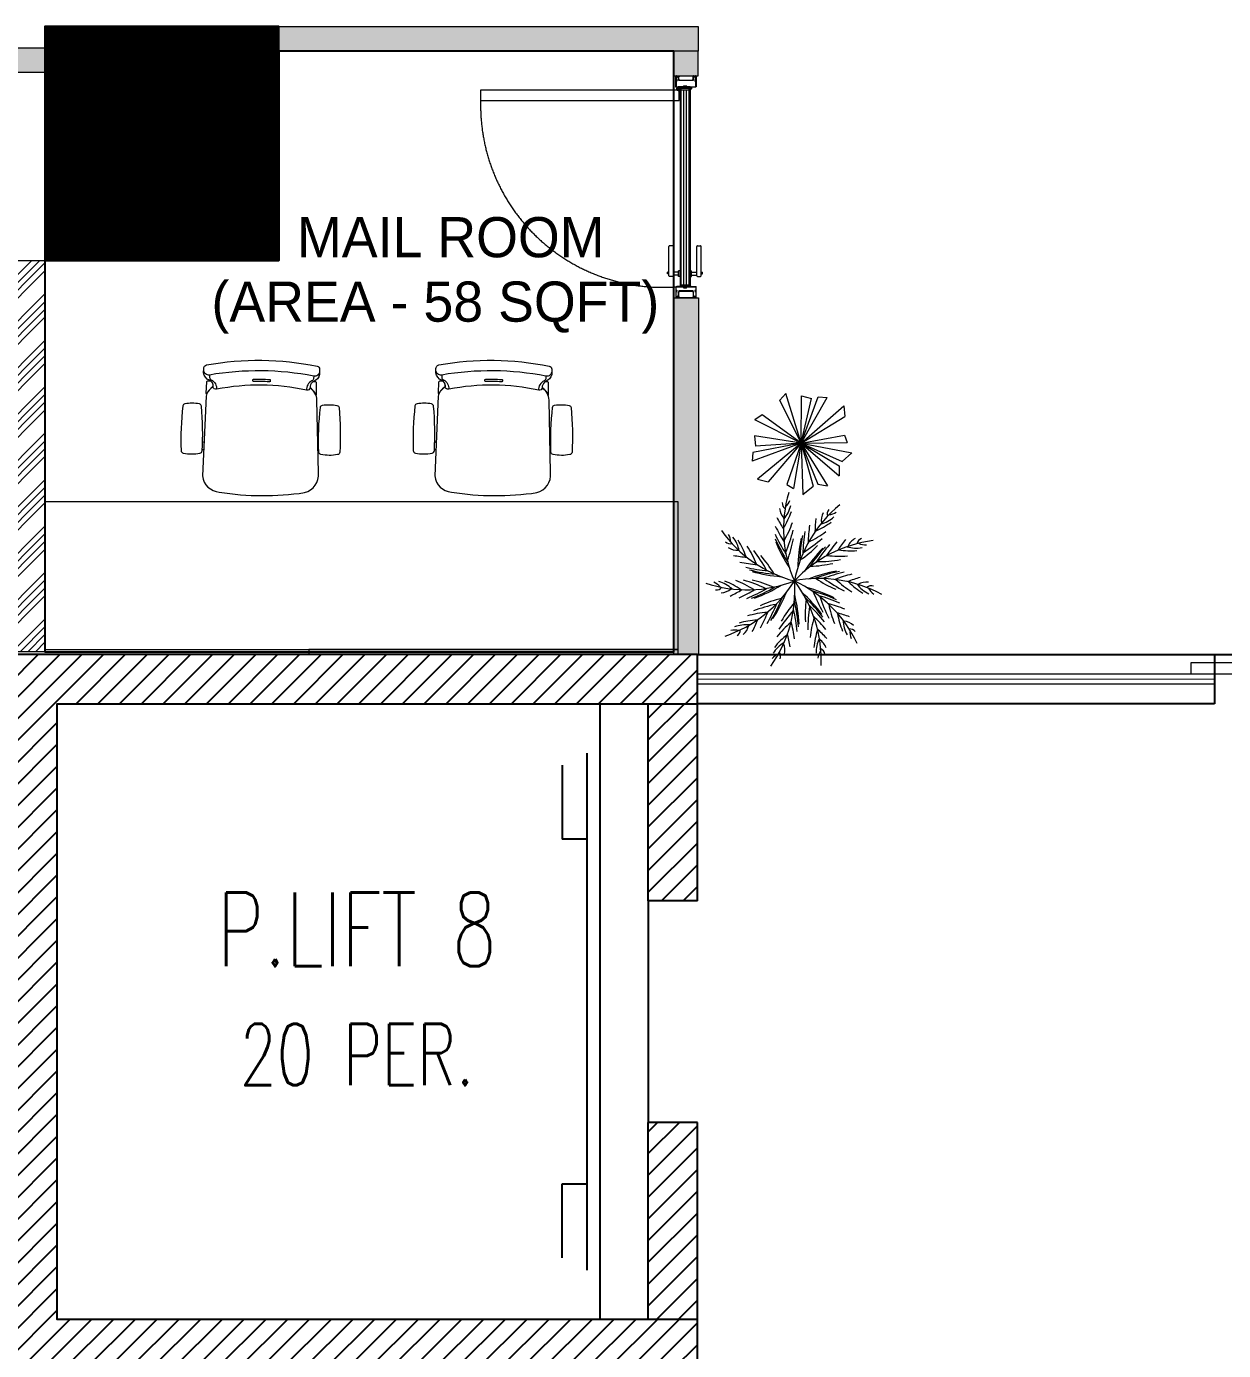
# Model space of a CAD drawing. Header units: millimetres. Extents: x -774950 to -670403, y -1165325 to -1109738.
# Drawn here: x -716329 to -711468, y -1154866 to -1149489 of the extents above; entities that cross this region are included whole.
import ezdxf
from ezdxf.enums import TextEntityAlignment as Align

# ---------------------------------------------------------------- set-up
doc = ezdxf.new("R2010")
doc.units = ezdxf.units.MM
doc.header["$LTSCALE"] = 3000
doc.header["$MEASUREMENT"] = 0
doc.linetypes.add('DASHED', pattern=[0.75, 0.5, -0.25])
doc.layers.get('0').update_dxf_attribs({"linetype": 'CONTINUOUS'})
for name, color, linetype, lineweight in [('1-fur', 8, 'CONTINUOUS', 0), ('150 mm WALL', 134, 'CONTINUOUS', 25), ('A-Bushes', 75, 'CONTINUOUS', 0), ('A-DOOR-FULL', 40, 'CONTINUOUS', 18), ('A-INDOOR PLANTS', 84, 'CONTINUOUS', 5), ('A-WALL', 26, 'CONTINUOUS', 25), ('AR_01_WALL', 134, 'CONTINUOUS', 20), ('DR-GLASS', 170, 'CONTINUOUS', 13), ('I- FURN', 251, 'CONTINUOUS', 9), ('IN-DOOR', 8, 'CONTINUOUS', 0), ('PR-HATCH', 8, 'CONTINUOUS', 0), ('T-LAYOUT', 7, 'CONTINUOUS', 13)]:
    doc.layers.add(name, color=color, linetype=linetype, lineweight=lineweight)
for name, color, linetype in [('CORE-COLUMN', 250, 'CONTINUOUS'), ('HATCH', 8, 'CONTINUOUS'), ('I-FUR', 7, 'CONTINUOUS'), ('STR_COL', 3, 'CONTINUOUS'), ('str_col_hatch', 8, 'CONTINUOUS'), ('TEXT', 7, 'CONTINUOUS'), ('WALL', 16, 'CONTINUOUS')]:
    doc.layers.add(name, color=color, linetype=linetype)
doc.layers.add('PR- GLASS', color=7, linetype='CONTINUOUS', lineweight=9, true_color=0x0505ff)
doc.layers.add('PR-FULL HT', color=7, linetype='CONTINUOUS', lineweight=13, true_color=0x6e3e30)
doc.styles.add('CENTURY GOTHIC', font='GOTHIC.TTF')
doc.styles.add('DIMTEXT', font='SIMPLEX.shx', dxfattribs={"width": 0.6})

# ---------------------------------------------------------------- blocks, each defined once
blk = doc.blocks.new('vw layout final block')
at = {"layer": 'str_col_hatch', "linetype": 'Continuous'}
h = blk.add_hatch(dxfattribs=at)
h.set_pattern_fill('ANSI31', color=256, scale=50, angle=340, style=0)
h.set_pattern_definition([(25, (-15832.223, -471116.0655), (-2.641364136, 5.66442367), [])])
h.paths.add_polyline_path([(-590336.2, -1056924), (-591286.2, -1056924), (-591286.2, -1057874), (-590336.2, -1057874)])
at = {"layer": 'str_col_hatch'}
h = blk.add_hatch(dxfattribs=at)
h.set_pattern_fill('ANSI31', color=256, scale=500, style=0)
h.set_pattern_definition([(44.999984, (-222171.614, -695318.36), (-44.1941616, 44.194186), [])])
h.paths.add_polyline_path([(-588636.2, -1062174), (-591236.2, -1062174), (-591236.2, -1059674), (-588636.2, -1059674), (-588636.2, -1059474), (-591436.2, -1059474), (-591436.2, -1060619), (-594036.2, -1060619), (-594036.2, -1060819), (-591436.2, -1060819), (-591436.2, -1063319), (-594036.2, -1063319), (-594036.2, -1063519), (-591436.2, -1063519), (-591436.2, -1070999.2), (-591236.2, -1070999.2), (-591236.2, -1070474, 0.000012), (-588636.2, -1070474), (-588636.2, -1070274), (-591236.2, -1070274), (-591236.2, -1067774), (-588636.2, -1067774), (-588636.2, -1067574), (-591236.2, -1067574), (-591236.2, -1065074), (-588636.2, -1065074), (-588636.2, -1064874), (-591236.2, -1064874), (-591236.2, -1062374), (-588636.2, -1062374)])
h = blk.add_hatch(dxfattribs=at)
h.set_pattern_fill('ANSI31', color=256, scale=500, angle=-1.6e-05, style=0)
h.paths.add_polyline_path([(-588636.2, -1059674), (-588836.2, -1059674), (-588836.2, -1060474), (-588636.2, -1060474)])
h.paths.add_polyline_path([(-588636.2, -1061374), (-588836.2, -1061374), (-588836.2, -1062174), (-588636.2, -1062174)])
h.paths.add_polyline_path([(-588636.2, -1062374), (-588836.2, -1062374), (-588836.2, -1063174), (-588636.2, -1063174)])
h.paths.add_polyline_path([(-588636.2, -1064074), (-588836.2, -1064074), (-588836.2, -1064874), (-588636.2, -1064874)])
h.paths.add_polyline_path([(-588636.2, -1065074), (-588836.2, -1065074), (-588836.2, -1065874), (-588636.2, -1065874)])
h.paths.add_polyline_path([(-588636.2, -1066774), (-588836.2, -1066774), (-588836.2, -1067574), (-588636.2, -1067574)])
h.paths.add_polyline_path([(-588636.2, -1067774), (-588836.2, -1067774), (-588836.2, -1068574), (-588636.2, -1068574)])
h.paths.add_polyline_path([(-588636.2, -1069474), (-588836.2, -1069474), (-588836.2, -1070274), (-588636.2, -1070274)])
h.paths.add_polyline_path([(-582436.2, -1069474), (-582636.2, -1069474), (-582636.2, -1070274), (-582436.2, -1070274)])
h.paths.add_polyline_path([(-582436.2, -1067774), (-582636.2, -1067774), (-582636.2, -1068574), (-582436.2, -1068574)])
h.paths.add_polyline_path([(-582436.2, -1066774), (-582636.2, -1066774), (-582636.2, -1067574), (-582436.2, -1067574)])
h.paths.add_polyline_path([(-582436.2, -1065074), (-582636.2, -1065074), (-582636.2, -1065874), (-582436.2, -1065874)])
h.paths.add_polyline_path([(-582436.2, -1064074), (-582636.2, -1064074), (-582636.2, -1064874), (-582436.2, -1064874)])
h.paths.add_polyline_path([(-582436.2, -1062374), (-582636.2, -1062374), (-582636.2, -1063174), (-582436.2, -1063174)])
h.paths.add_polyline_path([(-582436.2, -1061374), (-582636.2, -1061374), (-582636.2, -1062174), (-582436.2, -1062174)])
h.paths.add_polyline_path([(-582436.2, -1059674), (-582636.2, -1059674), (-582636.2, -1060474), (-582436.2, -1060474)])
at = {"layer": 'A-WALL'}
for p, q in [((-589033.4, -1059674), (-589033.4, -1062174)), ((-589033.4, -1059674), (-589033.4, -1062174)), ((-589033.4, -1059674), (-589033.4, -1062174)), ((-588836.2, -1060474), (-588836.2, -1059674)), ((-588836.2, -1060474), (-588836.2, -1059674)), ((-588836.2, -1060474), (-588836.2, -1059674)), ((-588636.2, -1060474), (-588636.2, -1059674)), ((-588636.2, -1060474), (-588636.2, -1059674)), ((-588636.2, -1060474), (-588636.2, -1059674)), ((-589085.9, -1059874.1), (-589086, -1061974.1)), ((-589085.9, -1059874.1), (-589086, -1061974.1)), ((-589085.9, -1059874.1), (-589086, -1061974.1)), ((-589085.9, -1059874.1), (-589086, -1061974.1)), ((-589085.9, -1059874.1), (-589086, -1061974.1)), ((-589085.9, -1059874.1), (-589086, -1061974.1)), ((-589185.9, -1059924.1), (-589185.9, -1060224.1)), ((-589185.9, -1059924.1), (-589185.9, -1060224.1)), ((-589185.9, -1059924.1), (-589185.9, -1060224.1)), ((-589185.9, -1059924.1), (-589185.9, -1060224.1)), ((-589185.9, -1059924.1), (-589185.9, -1060224.1)), ((-589185.9, -1059924.1), (-589185.9, -1060224.1)), ((-589085.9, -1060224.1), (-589185.9, -1060224.1)), ((-589085.9, -1060224.1), (-589185.9, -1060224.1)), ((-589085.9, -1060224.1), (-589185.9, -1060224.1)), ((-589085.9, -1060224.1), (-589185.9, -1060224.1)), ((-589085.9, -1060224.1), (-589185.9, -1060224.1)), ((-589085.9, -1060224.1), (-589185.9, -1060224.1)), ((-588636.2, -1060474), (-588836.2, -1060474)), ((-588836.2, -1060474), (-588836.2, -1061374)), ((-588636.2, -1060474), (-588836.2, -1060474)), ((-588836.2, -1060474), (-588836.2, -1061374)), ((-588636.2, -1060474), (-588836.2, -1060474)), ((-588836.2, -1060474), (-588836.2, -1061374)), ((-588836.2, -1062174), (-588836.2, -1061374)), ((-588636.2, -1061374), (-588836.2, -1061374)), ((-588836.2, -1062174), (-588836.2, -1061374)), ((-588636.2, -1061374), (-588836.2, -1061374)), ((-588836.2, -1062174), (-588836.2, -1061374)), ((-588636.2, -1061374), (-588836.2, -1061374)), ((-588636.2, -1062174), (-588636.2, -1061374)), ((-588636.2, -1062174), (-588636.2, -1061374)), ((-588636.2, -1062174), (-588636.2, -1061374)), ((-589186, -1061924.1), (-589185.9, -1061624.1)), ((-589186, -1061924.1), (-589185.9, -1061624.1)), ((-589186, -1061924.1), (-589185.9, -1061624.1)), ((-589185.9, -1061624.1), (-589085.9, -1061624)), ((-589185.9, -1061624.1), (-589085.9, -1061624)), ((-589185.9, -1061624.1), (-589085.9, -1061624))]:
    blk.add_line(p, q, dxfattribs=at)
at = {"layer": 'CORE-COLUMN'}
blk.add_lwpolyline([(-591236.2, -1070474, 0.000012), (-588636.2, -1070474)], format="xyb", dxfattribs=at)
blk.add_lwpolyline([(-591236.2, -1070474, 0.000012), (-588636.2, -1070474)], format="xyb", dxfattribs=at)
blk.add_lwpolyline([(-591236.2, -1070474, 0.000012), (-588636.2, -1070474)], format="xyb", dxfattribs=at)
blk.add_lwpolyline([(-588636.2, -1062374), (-588636.2, -1062174), (-591236.2, -1062174), (-591236.2, -1059674), (-588636.2, -1059674), (-588636.2, -1059474), (-591436.2, -1059474), (-591436.2, -1060619), (-594036.2, -1060619), (-594036.2, -1060819), (-591436.2, -1060819), (-591436.2, -1063319)], dxfattribs=at)
blk.add_lwpolyline([(-588636.2, -1062374), (-588636.2, -1062174), (-591236.2, -1062174), (-591236.2, -1059674), (-588636.2, -1059674), (-588636.2, -1059474), (-591436.2, -1059474), (-591436.2, -1060619), (-594036.2, -1060619), (-594036.2, -1060819), (-591436.2, -1060819), (-591436.2, -1063319)], dxfattribs=at)
blk.add_lwpolyline([(-588636.2, -1062374), (-588636.2, -1062174), (-591236.2, -1062174), (-591236.2, -1059674), (-588636.2, -1059674), (-588636.2, -1059474), (-591436.2, -1059474), (-591436.2, -1060619), (-594036.2, -1060619), (-594036.2, -1060819), (-591436.2, -1060819), (-591436.2, -1063319)], dxfattribs=at)
at = {"layer": 'HATCH', "linetype": 'Continuous'}
blk.add_line((-588636.2, -1059474), (-583488.8, -1059474), dxfattribs=at)
at = {"layer": 'STR_COL'}
blk.add_lwpolyline([(-590336.2, -1057874), (-590336.2, -1056924), (-591286.2, -1056924), (-591286.2, -1057874), (-590336.2, -1057874)], dxfattribs=at)
blk.add_lwpolyline([(-590336.2, -1057874), (-590336.2, -1056924), (-591286.2, -1056924), (-591286.2, -1057874), (-590336.2, -1057874)], dxfattribs=at)
blk.add_lwpolyline([(-590336.2, -1057874), (-590336.2, -1056924), (-591286.2, -1056924), (-591286.2, -1057874), (-590336.2, -1057874)], dxfattribs=at)
at = {"layer": 'WALL'}
for p, q in [((-588636.2, -1059474), (-586536.2, -1059474)), ((-588636.2, -1059474), (-586536.2, -1059474)), ((-588636.2, -1059474), (-586536.2, -1059474)), ((-586536.2, -1059474), (-586536.2, -1059674)), ((-586536.2, -1059474), (-586536.2, -1059674)), ((-586536.2, -1059474), (-586536.2, -1059674)), ((-586536.2, -1059674), (-588636.2, -1059674)), ((-586536.2, -1059674), (-588636.2, -1059674)), ((-586536.2, -1059674), (-588636.2, -1059674))]:
    blk.add_line(p, q, dxfattribs=at)
at = {"layer": 'TEXT', "linetype": 'Continuous', "style": 'DIMTEXT', "width": 0.7}
for s, height, p in [('P.LIFT 8', 300, (-590018.9, -1060590)), ('20 PER.', 250, (-590018.9, -1061098.4))]:
    blk.add_text(s, height=height, rotation=0.0029, dxfattribs=at).set_placement(p, align=Align.MIDDLE)
blk = doc.blocks.new('*U528')
at = {"layer": 'AR_01_WALL'}
h = blk.add_hatch(dxfattribs=at)
h.set_pattern_fill('ANSI34', color=8, scale=7, angle=90)
h.set_pattern_definition([(135, (951725.34, 6184.83), (-94.29269, -94.29269), []), (135, (951725.34, 6216.26), (-94.29269, -94.29269), []), (135, (951725.34, 6247.69), (-94.29269, -94.29269), []), (135, (951725.34, 6279.12), (-94.29269, -94.29269), [])])
h.paths.add_polyline_path([(284136.8, 139951.4), (285725.5, 139951.4), (285725.5, 139751.4), (284136.8, 139751.4)])
blk.add_lwpolyline([(284136.8, 139951.4), (285725.5, 139951.4), (285725.5, 139751.4), (284136.8, 139751.4), (284136.8, 139951.4)], dxfattribs=at)
blk = doc.blocks.new('*U174')
at = {"layer": 'PR-HATCH'}
h = blk.add_hatch(color=256, dxfattribs=at)
h.dxf.hatch_style = 1
h.paths.add_polyline_path([(-85459.9, -39967.2), (-84011.2, -39967.2), (-84011.2, -39867.2), (-85459.9, -39867.2)])
at = {"layer": 'PR-FULL HT', "elevation": 0}
blk.add_lwpolyline([(-85459.9, -39967.2), (-84011.2, -39967.2), (-84011.2, -39867.2), (-85459.9, -39867.2)], close=True, dxfattribs=at)
blk = doc.blocks.new('*U88')
at = {"layer": 'PR-HATCH'}
h = blk.add_hatch(color=256, dxfattribs=at)
h.dxf.hatch_style = 1
h.paths.add_polyline_path([(-87077.2, -39967.2), (-85373.8, -39967.2), (-85373.8, -39867.2), (-87077.2, -39867.2)])
at = {"layer": 'PR-FULL HT', "elevation": 0}
blk.add_lwpolyline([(-87077.2, -39967.2), (-85373.8, -39967.2), (-85373.8, -39867.2), (-87077.2, -39867.2)], close=True, dxfattribs=at)
blk = doc.blocks.new('*U155')
at = {"layer": 'PR-HATCH'}
h = blk.add_hatch(color=256, dxfattribs=at)
h.dxf.hatch_style = 1
h.paths.add_polyline_path([(-90784.4, -39967.2), (-90684.4, -39967.2), (-90684.4, -39867.2), (-90784.4, -39867.2)])
at = {"layer": 'PR-FULL HT', "elevation": 0}
blk.add_lwpolyline([(-90784.4, -39967.2), (-90684.4, -39967.2), (-90684.4, -39867.2), (-90784.4, -39867.2)], close=True, dxfattribs=at)
blk = doc.blocks.new('rub1')
at = {"lineweight": 20}
h = blk.add_hatch(color=8, dxfattribs=at)
h.paths.add_polyline_path([(285.1, 663.6), (284.4, 663.6, 0.06789), (284.3, 663.1), (284, 663.1), (284, 663.6), (283.7, 663.6), (283.7, 662.4), (284, 662.4), (284, 662.9), (284.3, 662.9, 0.066804), (284.4, 662.3), (285.1, 662.3, 0.299446), (285.5, 662.9), (285.5, 663.1, 0.299446)])
h.paths.add_polyline_path([(285.4, 663.1), (285.4, 662.9, -0.365226), (285, 662.5), (284.6, 662.5, -0.12053), (284.6, 663.5), (285, 663.5, -0.209232)], flags=16)
at = {"layer": '1-fur', "color": 8, "lineweight": 20}
for p, q in [((284.4, 663.6), (285.1, 663.6)), ((284.4, 662.3), (285.1, 662.3)), ((284.6, 663.5), (285, 663.5)), ((284.6, 662.5), (285, 662.5)), ((285.4, 663.1), (285.4, 662.9)), ((285.5, 663.1), (285.5, 662.9))]:
    blk.add_line(p, q, dxfattribs=at)
for points in [[(284, 662.9), (284, 662.4), (283.7, 662.4), (283.7, 663.6), (284, 663.6), (284, 663.1)], [(284.3, 663.1), (284, 663.1)], [(284, 662.9), (284.3, 662.9)]]:
    blk.add_lwpolyline(points, dxfattribs=at)
for centre, radius, start, end in [((286.3, 663), 1.99, 160.4255, 175.9608), ((286.3, 663), 1.99, 182.636, 197.9236), ((286.5, 663), 1.99, 165.4708, 192.9616), ((284.8, 662.9), 0.623, 16.2565, 63.5269), ((285, 662.9), 0.413, 282.3178, 2.5719), ((284.9, 663), 0.623, 3.1317, 69.8122), ((284.9, 662.9), 0.623, 290.1878, 356.8683)]:
    blk.add_arc(centre, radius, start, end, dxfattribs=at)
blk = doc.blocks.new('*U241')
at = {"layer": 'IN-DOOR', "color": 8, "ltscale": 2}
for p, q in [((-32.56, 3.81), (-32.56, 4.31)), ((-32.45, 4.42), (-27.72, 4.42)), ((-32.13, 4.42), (-32.13, 4.64)), ((-32.13, 4.64), (-31.89, 4.64)), ((-31.89, 4.42), (-31.89, 4.64)), ((-27.61, 3.81), (-27.61, 4.31)), ((-36, 3.3), (-36, 0)), ((-36, 3.29), (-36, 2.86)), ((-34.92, 3.3), (-35.99, 3.3)), ((-35.98, 2.84), (-35.92, 2.84)), ((-35.96, 3.17), (-35.96, 3.25)), ((-35.95, 3.26), (-34.97, 3.26)), ((-35.91, 2.83), (-35.91, 2.79)), ((-35.9, 2.78), (-35.83, 2.76)), ((-35.82, 2.77), (-35.86, 2.83)), ((-35.85, 2.84), (-35.11, 2.84)), ((-35.09, 2.88), (-35.81, 2.88)), ((-35.09, 2.82), (-35.11, 2.77)), ((-35.09, 2.76), (-34.98, 2.76)), ((-35.04, 2.83), (-35.04, 2.83)), ((-34.93, 2.81), (-35.02, 2.81)), ((-34.96, 3.25), (-34.96, 3.2)), ((-34.96, 2.74), (-34.96, 1.81)), ((-34.94, 3.18), (-34.94, 3.18)), ((-34.91, 3.21), (-34.91, 3.29)), ((-34.91, 0.51), (-34.91, 2.79)), ((-32.56, 2.62), (-32.56, 2.84)), ((-32.56, 2.84), (-31.66, 2.84)), ((-32.56, 2.62), (-31.66, 2.62)), ((-32.45, 3.7), (-27.72, 3.7)), ((-32.34, 2.84), (-32.34, 3.7)), ((-31.87, 2.84), (-31.87, 3.7)), ((-31.66, 2.62), (-31.66, 2.84)), ((-0.79, 3.21), (-0.79, 3.29)), ((-0.79, 0.51), (-0.79, 2.79)), ((-0.78, 3.3), (-0.01, 3.3)), ((-0.77, 2.81), (-0.68, 2.81)), ((-0.76, 3.18), (-0.76, 3.18)), ((-0.75, 3.25), (-0.75, 3.2)), ((-0.74, 2.74), (-0.74, 1.81)), ((-0.05, 3.26), (-0.73, 3.26)), ((-0.61, 2.76), (-0.72, 2.76)), ((-0.67, 2.83), (-0.67, 2.83)), ((-0.62, 2.82), (-0.59, 2.77)), ((-0.61, 2.88), (-0.19, 2.88)), ((-0.15, 2.84), (-0.6, 2.84)), ((-0.18, 2.77), (-0.14, 2.83)), ((-0.1, 2.78), (-0.17, 2.76)), ((-0.09, 2.83), (-0.09, 2.79)), ((-0.02, 2.84), (-0.08, 2.84)), ((-0.04, 3.17), (-0.04, 3.25)), ((0, 3.3), (0, 0)), ((0, 3.29), (0, 2.86)), ((-36, 0.44), (-36, 0.01)), ((-35.99, 0), (-34.92, 0)), ((-35.92, 0.46), (-35.98, 0.46)), ((-35.96, 0.05), (-35.96, 0.13)), ((-34.97, 0.04), (-35.95, 0.04)), ((-35.91, 0.5), (-35.91, 0.47)), ((-35.83, 0.54), (-35.9, 0.51)), ((-35.86, 0.47), (-35.82, 0.53)), ((-35.11, 0.46), (-35.85, 0.46)), ((-35.81, 0.42), (-35.09, 0.42)), ((-35.11, 0.52), (-35.09, 0.48)), ((-34.98, 0.54), (-35.09, 0.54)), ((-35.04, 0.47), (-35.04, 0.47)), ((-35.03, 0.2), (-35.03, 0.14)), ((-35.02, 0.49), (-34.93, 0.49)), ((-35.01, 0.22), (-35.01, 0.22)), ((-35.01, 0.12), (-34.93, 0.12)), ((-34.98, 0.18), (-34.99, 0.2)), ((-34.96, 1.81), (-34.97, 1.8)), ((-34.97, 1.8), (-34.96, 1.79)), ((-34.96, 1.79), (-34.96, 0.56)), ((-34.93, 0.16), (-34.96, 0.16)), ((-34.96, 0.1), (-34.96, 0.05)), ((-34.94, 0.12), (-34.94, 0.12)), ((-34.88, 0.19), (-34.92, 0.17)), ((-34.91, 0.1), (-34.91, 0.02)), ((-34.91, 0.01), (-34.91, 0.09)), ((-34.89, 0), (-34.2, 0)), ((-34.87, 0.08), (-34.85, 0.18)), ((-34.83, 0.06), (-34.85, 0.06)), ((-34.81, 0.05), (-34.82, 0.07)), ((-34.79, 0.07), (-34.8, 0.05)), ((-34.3, 0.06), (-34.77, 0.06)), ((-34.2, 0.81), (-34.2, 0)), ((-32.56, 0.98), (-32.56, 0.77)), ((-32.56, 0.98), (-31.66, 0.98)), ((-32.56, 0.77), (-31.66, 0.77)), ((-32.34, 0.77), (-32.34, -0.1)), ((-31.87, 0.77), (-31.87, -0.1)), ((-31.66, 0.98), (-31.66, 0.77)), ((-1.8, 0), (-1.8, 0.1)), ((-0.81, 0), (-1.8, 0)), ((-1.76, 0.06), (-1.65, 0.06)), ((-1.63, 0.07), (-1.62, 0.05)), ((-1.61, 0.05), (-0.88, 0.07)), ((-0.87, 0.06), (-0.86, 0.06)), ((-0.84, 0.08), (-0.85, 0.18)), ((-0.82, 0.19), (-0.79, 0.17)), ((-0.79, 0.1), (-0.79, 0.02)), ((-0.79, 0.01), (-0.79, 0.09)), ((-0.78, 0.16), (-0.74, 0.16)), ((-0.01, 0), (-0.78, 0)), ((-0.68, 0.49), (-0.77, 0.49)), ((-0.69, 0.12), (-0.77, 0.12)), ((-0.76, 0.12), (-0.76, 0.12)), ((-0.75, 0.1), (-0.75, 0.05)), ((-0.74, 1.81), (-0.73, 1.8)), ((-0.73, 1.8), (-0.74, 1.79)), ((-0.74, 1.79), (-0.74, 0.56)), ((-0.73, 0.04), (-0.05, 0.04)), ((-0.72, 0.54), (-0.62, 0.54)), ((-0.72, 0.18), (-0.71, 0.2)), ((-0.69, 0.22), (-0.69, 0.22)), ((-0.68, 0.2), (-0.68, 0.14)), ((-0.67, 0.47), (-0.67, 0.47)), ((-0.6, 0.52), (-0.62, 0.48)), ((-0.19, 0.42), (-0.61, 0.42)), ((-0.6, 0.46), (-0.15, 0.46)), ((-0.14, 0.47), (-0.18, 0.53)), ((-0.17, 0.54), (-0.1, 0.51)), ((-0.09, 0.5), (-0.09, 0.47)), ((-0.08, 0.46), (-0.02, 0.46)), ((-0.04, 0.05), (-0.04, 0.13)), ((0, 0.44), (0, 0.01)), ((-32.56, -0.21), (-32.56, -0.71)), ((-32.45, -0.1), (-27.72, -0.1)), ((-32.45, -0.82), (-27.72, -0.82)), ((-32.13, -0.82), (-32.13, -1.03)), ((-32.13, -1.03), (-31.89, -1.03)), ((-31.89, -0.82), (-31.89, -1.03)), ((-27.61, -0.21), (-27.61, -0.71))]:
    blk.add_line(p, q, dxfattribs=at)
at = {"layer": 'IN-DOOR', "color": 8, "ltscale": 3}
for p, q in [((-35.03, 3.16), (-35.03, 3.09)), ((-34.93, 3.18), (-35.01, 3.18)), ((-35.01, 3.08), (-35.01, 3.08)), ((-35, 3.09), (-34.98, 3.12)), ((-34.96, 3.13), (-34.93, 3.13)), ((-34.92, 3.13), (-34.9, 3.11)), ((-34.91, 3.28), (-34.91, 3.2)), ((-34.21, 3.3), (-34.89, 3.3)), ((-34.87, 3.12), (-34.87, 3.22)), ((-34.85, 3.24), (-34.83, 3.24)), ((-34.82, 3.23), (-34.81, 3.24)), ((-34.8, 3.24), (-34.79, 3.23)), ((-34.77, 3.24), (-34.3, 3.24)), ((-34.26, 2.56), (-34.27, 2.55)), ((-34.27, 2.55), (-34.26, 2.54)), ((-34.26, 3.2), (-34.26, 2.56)), ((-34.26, 2.54), (-34.26, 2.11)), ((-34.21, 2), (-34.21, 3.14)), ((-34.21, 0.91), (-34.21, 2.7)), ((-1.85, 2), (-1.85, 3.3)), ((-1.85, 3.3), (-0.81, 3.3)), ((-1.85, 0.91), (-1.85, 2.86)), ((-1.8, 3.2), (-1.8, 3.17)), ((-1.8, 3.17), (-1.79, 3.16)), ((-1.79, 3.16), (-1.8, 3.15)), ((-1.8, 3.15), (-1.8, 2.11)), ((-1.65, 3.24), (-1.76, 3.24)), ((-1.62, 3.24), (-1.63, 3.23)), ((-0.88, 3.23), (-1.61, 3.24)), ((-0.86, 3.24), (-0.87, 3.24)), ((-0.84, 3.12), (-0.84, 3.22)), ((-0.79, 3.13), (-0.81, 3.11)), ((-0.79, 3.28), (-0.79, 3.2)), ((-0.74, 3.13), (-0.78, 3.13)), ((-0.77, 3.18), (-0.69, 3.18)), ((-0.71, 3.09), (-0.72, 3.12)), ((-0.69, 3.08), (-0.7, 3.08)), ((-0.68, 3.16), (-0.68, 3.09)), ((-34.4, 2.03), (-34.4, 1.57)), ((-34.3, 2.07), (-34.36, 2.07)), ((-34.35, 1.53), (-34.3, 1.53)), ((-34.34, 1.83), (-34.34, 1.99)), ((-34.34, 1.61), (-34.34, 1.77)), ((-34.31, 2), (-34.23, 1.98)), ((-34.23, 1.62), (-34.31, 1.6)), ((-34.27, 1.04), (-34.28, 1.03)), ((-34.28, 1.01), (-34.27, 1)), ((-34.26, 1.49), (-34.26, 1.05)), ((-34.26, 0.99), (-34.26, 0.1)), ((-34.21, 0.82), (-34.21, 0.85)), ((-34.17, 0.89), (-34.2, 0.9)), ((-34.2, 0.86), (-34.17, 0.84)), ((-2.16, 0.77), (-2.16, 0.88)), ((-2.14, 0.9), (-2.08, 0.88)), ((-1.8, 0.75), (-2.14, 0.75)), ((-2.11, 0.85), (-2.11, 0.82)), ((-2.08, 0.84), (-2.1, 0.86)), ((-2.1, 0.81), (-1.86, 0.81)), ((-1.89, 0.89), (-1.86, 0.9)), ((-1.86, 0.86), (-1.89, 0.84)), ((-1.85, 0.82), (-1.85, 0.85)), ((-1.75, 2), (-1.83, 1.98)), ((-1.83, 1.62), (-1.75, 1.6)), ((-1.8, 1.49), (-1.8, 1.05)), ((-1.8, 0.99), (-1.8, 0.1)), ((-1.79, 1.04), (-1.79, 1.03)), ((-1.79, 1.01), (-1.79, 1)), ((-1.76, 2.07), (-1.7, 2.07)), ((-1.71, 1.53), (-1.76, 1.53)), ((-1.72, 1.83), (-1.72, 1.99)), ((-1.72, 1.61), (-1.72, 1.77)), ((-1.66, 2.03), (-1.66, 1.57))]:
    blk.add_line(p, q, dxfattribs=at)
at = {"layer": 'IN-DOOR', "color": 8, "linetype": 'DASHED'}
blk.add_lwpolyline([(-2.36, 2.73), (-2.36, 34.98), (-4, 34.98), (-4, 2.73)], close=True, dxfattribs=at)
at = {"layer": 'IN-DOOR', "color": 8}
for points in [[(-2.07, 2.62), (-34.21, 2.62), (-34.21, 2.49), (-2.07, 2.49)], [(-2.07, 2.49), (-33.9, 2.49), (-33.9, 1.11), (-2.07, 1.11)], [(-2.07, 0.98), (-34.21, 0.98), (-34.21, 1.11), (-2.07, 1.11)]]:
    blk.add_lwpolyline(points, dxfattribs=at)
for points in [[(-34.21, 2.49), (-33.9, 2.49), (-33.9, 1.11), (-34.21, 1.11)], [(-1.96, 2.49), (-2.28, 2.49), (-2.28, 1.11), (-1.96, 1.11)]]:
    blk.add_lwpolyline(points, close=True, dxfattribs=at)
at = {"layer": 'IN-DOOR', "color": 8, "linetype": 'Continuous', "lineweight": 25}
for points in [[(-1.95, 0.99), (-1.86, 0.99, 0.414214), (-1.85, 1), (-1.85, 2.87, 3.112272), (-2.02, 2.63, -0.513651), (-1.96, 2.59), (-1.96, 1, 0.414214)], [(-2.24, 2.77, 0.414214), (-2.22, 2.77), (-2.2, 2.77, 0.307235), (-2.05, 2.75), (-2.03, 2.73, 0.414214), (-2.02, 2.73), (-1.95, 2.81, 0.414214), (-1.96, 2.82), (-1.97, 2.84, 0.307235), (-2.02, 2.98), (-2.02, 3.01, 0.414214), (-2.03, 3.02), (-2.13, 3.04, 0.414214), (-2.14, 3.03), (-2.14, 3.01, 0.307235), (-2.24, 2.89), (-2.26, 2.88, 0.414214), (-2.27, 2.87)]]:
    blk.add_lwpolyline(points, format="xyb", close=True, dxfattribs=at)
at = {"layer": 'IN-DOOR', "color": 5}
for points in [[(-33.9, 2.02), (-2.28, 2.02)], [(-33.9, 1.58), (-2.28, 1.58)]]:
    blk.add_lwpolyline(points, dxfattribs=at)
at = {"layer": 'IN-DOOR', "color": 8, "linetype": 'DASHED'}
blk.add_arc((-4.8, 5.45), 29.53, 88.4446, 185.2074, dxfattribs=at)
at = {"layer": 'IN-DOOR', "color": 8, "ltscale": 2}
for centre, radius, start, end in [((-32.45, 4.31), 0.108, 90, 180), ((-27.72, 4.31), 0.108, 360, 90), ((-35.99, 3.29), 0.0108, 90, 180), ((-35.98, 2.86), 0.018, 180, 270), ((-35.95, 3.25), 0.0108, 90, 180), ((-35.93, 3.17), 0.0288, 180, 293.5782), ((-35.84, 2.8), 0.353, 84.9915, 103.4121), ((-35.92, 2.83), 0.0108, 360, 90), ((-35.9, 2.79), 0.0108, 180, 250), ((-35.82, 3.04), 0.0648, 81.2602, 348.7398), ((-35.85, 2.83), 0.0108, 90, 200), ((-35.81, 2.91), 0.0288, 115.8419, 270), ((-35.83, 2.77), 0.0108, 250, 20), ((-35.81, 3.13), 0.0252, 261.2602, 81.2602), ((-35.88, 3.13), 0.204, 286.1738, 325.757), ((-35.74, 3.02), 0.0252, 348.7398, 168.7398), ((-35.11, 2.82), 0.018, 360, 90), ((-35.09, 2.77), 0.018, 180, 270), ((-35.09, 2.83), 0.054, 360, 90), ((-35.02, 2.83), 0.018, 180, 270), ((-34.98, 2.74), 0.018, 360, 90), ((-34.97, 3.25), 0.0108, 360, 90), ((-34.94, 3.2), 0.018, 180, 270), ((-34.94, 3.21), 0.0288, 270, 360), ((-34.93, 2.79), 0.018, 360, 90), ((-34.92, 3.29), 0.0108, 360, 90), ((-32.45, 3.81), 0.108, 180, 270), ((-27.72, 3.81), 0.108, 270, 360), ((-0.78, 3.29), 0.0108, 90, 180), ((-0.76, 3.21), 0.0288, 180, 270), ((-0.77, 2.79), 0.018, 90, 180), ((-0.76, 3.2), 0.018, 270, 360), ((-0.73, 3.25), 0.0108, 90, 180), ((-0.72, 2.74), 0.018, 90, 180), ((-0.68, 2.83), 0.018, 270, 360), ((-0.61, 2.83), 0.054, 90, 180), ((-0.6, 2.82), 0.018, 90, 180), ((-0.61, 2.77), 0.018, 270, 360), ((-0.26, 3.02), 0.0252, 11.2602, 191.2602), ((-0.12, 3.13), 0.204, 214.243, 253.8262), ((-0.18, 3.04), 0.0648, 191.2602, 98.7398), ((-0.19, 3.13), 0.0252, 98.7398, 278.7398), ((-0.16, 2.8), 0.353, 76.5878, 95.0085), ((-0.19, 2.91), 0.0288, 270, 64.158), ((-0.17, 2.77), 0.0108, 160, 290), ((-0.15, 2.83), 0.0108, 340, 90), ((-0.1, 2.79), 0.0108, 290, 360), ((-0.08, 2.83), 0.0108, 90, 180), ((-0.07, 3.17), 0.0288, 246.4218, 360), ((-0.05, 3.25), 0.0108, 360, 90), ((-0.02, 2.86), 0.018, 270, 360), ((-0.01, 3.29), 0.0108, 360, 90), ((-35.98, 0.44), 0.018, 90, 180), ((-35.99, 0.01), 0.0108, 180, 270), ((-35.93, 0.13), 0.0288, 66.4218, 180), ((-35.95, 0.05), 0.0108, 180, 270), ((-35.92, 0.47), 0.0108, 270, 360), ((-35.85, 0.41), 0.27, 254.6491, 275.7262), ((-35.9, 0.5), 0.0108, 110, 180), ((-35.84, 0.26), 0.0648, 11.2602, 278.7398), ((-35.85, 0.47), 0.0108, 160, 270), ((-35.81, 0.39), 0.0288, 90, 244.158), ((-35.83, 0.53), 0.0108, 340, 110), ((-35.83, 0.17), 0.0252, 278.7398, 98.7398), ((-35.88, 0.2), 0.173, 28.706, 71.7459), ((-35.75, 0.28), 0.0252, 191.2602, 11.2602), ((-35.09, 0.52), 0.018, 90, 180), ((-35.11, 0.48), 0.018, 270, 360), ((-35.09, 0.47), 0.054, 270, 360), ((-35.02, 0.47), 0.018, 90, 180), ((-35.01, 0.2), 0.018, 90, 180), ((-35.01, 0.14), 0.018, 180, 270), ((-35.01, 0.2), 0.018, 360, 90), ((-34.98, 0.56), 0.018, 270, 360), ((-34.96, 0.18), 0.018, 180, 270), ((-34.97, 0.05), 0.0108, 270, 360), ((-34.94, 0.1), 0.018, 90, 180), ((-34.94, 0.09), 0.0288, 360, 90), ((-34.93, 0.51), 0.018, 270, 360), ((-34.93, 0.18), 0.018, 270, 315), ((-34.93, 0.1), 0.018, 360, 90), ((-34.92, 0.01), 0.0108, 270, 360), ((-34.89, 0.02), 0.018, 180, 270), ((-34.87, 0.18), 0.018, 360, 135), ((-34.85, 0.08), 0.018, 180, 270), ((-34.83, 0.08), 0.018, 270, 315), ((-34.8, 0.04), 0.0108, 45, 135), ((-34.77, 0.08), 0.018, 225, 270), ((-34.3, 0.1), 0.036, 270, 360), ((-1.76, 0.1), 0.036, 180, 270), ((-1.65, 0.08), 0.018, 270, 315), ((-1.62, 0.04), 0.0108, 45, 135), ((-0.87, 0.08), 0.018, 225, 270), ((-0.86, 0.08), 0.018, 270, 360), ((-0.84, 0.18), 0.018, 45, 180), ((-0.81, 0.02), 0.018, 270, 360), ((-0.77, 0.51), 0.018, 180, 270), ((-0.78, 0.18), 0.018, 225, 270), ((-0.76, 0.09), 0.0288, 90, 180), ((-0.77, 0.1), 0.018, 90, 180), ((-0.78, 0.01), 0.0108, 180, 270), ((-0.76, 0.1), 0.018, 360, 90), ((-0.73, 0.05), 0.0108, 180, 270), ((-0.72, 0.56), 0.018, 180, 270), ((-0.74, 0.18), 0.018, 270, 360), ((-0.69, 0.2), 0.018, 90, 180), ((-0.69, 0.2), 0.018, 360, 90), ((-0.69, 0.14), 0.018, 270, 360), ((-0.68, 0.47), 0.018, 360, 90), ((-0.61, 0.47), 0.054, 180, 270), ((-0.62, 0.52), 0.018, 360, 90), ((-0.6, 0.48), 0.018, 180, 270), ((-0.12, 0.2), 0.173, 108.254, 151.294), ((-0.25, 0.28), 0.0252, 168.7398, 348.7398), ((-0.16, 0.26), 0.0648, 261.2602, 168.7398), ((-0.17, 0.17), 0.0252, 81.2602, 261.2602), ((-0.19, 0.39), 0.0288, 295.8419, 90), ((-0.17, 0.53), 0.0108, 70, 200), ((-0.15, 0.41), 0.27, 264.2737, 285.3508), ((-0.15, 0.47), 0.0108, 270, 20), ((-0.1, 0.5), 0.0108, 360, 70), ((-0.08, 0.47), 0.0108, 180, 270), ((-0.07, 0.13), 0.0288, 360, 113.5782), ((-0.05, 0.05), 0.0108, 270, 360), ((-0.02, 0.44), 0.018, 360, 90), ((-0.01, 0.01), 0.0108, 270, 360), ((-32.45, -0.21), 0.108, 90, 180), ((-32.45, -0.71), 0.108, 180, 270), ((-27.72, -0.21), 0.108, 360, 90), ((-27.72, -0.71), 0.108, 270, 360)]:
    blk.add_arc(centre, radius, start, end, dxfattribs=at)
at = {"layer": 'IN-DOOR', "color": 8, "ltscale": 3}
for centre, radius, start, end in [((-35.01, 3.16), 0.018, 90, 180), ((-35.01, 3.09), 0.018, 180, 270), ((-35.01, 3.09), 0.0126, 277.0353, 26.015), ((-34.96, 3.12), 0.018, 90, 180), ((-34.93, 3.2), 0.018, 270, 360), ((-34.93, 3.12), 0.018, 45, 90), ((-34.89, 3.28), 0.018, 90, 180), ((-34.88, 3.12), 0.018, 225, 360), ((-34.85, 3.22), 0.018, 90, 180), ((-34.83, 3.22), 0.018, 45, 90), ((-34.8, 3.25), 0.0108, 225, 315), ((-34.77, 3.22), 0.018, 90, 135), ((-34.3, 3.2), 0.036, 360, 90), ((-1.76, 3.2), 0.036, 90, 180), ((-1.65, 3.22), 0.018, 45, 90), ((-1.62, 3.25), 0.0108, 225, 315), ((-0.87, 3.22), 0.018, 90, 135), ((-0.86, 3.22), 0.018, 360, 90), ((-0.82, 3.12), 0.018, 180, 315), ((-0.81, 3.28), 0.018, 360, 90), ((-0.77, 3.2), 0.018, 180, 270), ((-0.78, 3.12), 0.018, 90, 135), ((-0.74, 3.12), 0.018, 360, 90), ((-0.7, 3.09), 0.0126, 153.985, 262.9647), ((-0.69, 3.16), 0.018, 360, 90), ((-0.69, 3.09), 0.018, 270, 360), ((-34.36, 2.03), 0.036, 90, 180), ((-34.35, 1.58), 0.0452, 191.7193, 271.6001), ((-34.33, 1.8), 0.018, 134.427, 225.573), ((-34.32, 1.99), 0.018, 75.8258, 180), ((-34.35, 1.83), 0.018, 314.427, 360), ((-34.35, 1.77), 0.018, 360, 45.573), ((-34.32, 1.61), 0.018, 180, 284.1742), ((-34.3, 2.11), 0.036, 270, 360), ((-34.3, 1.49), 0.036, 360, 90), ((-34.27, 1.02), 0.0108, 135, 225), ((-34.28, 1.05), 0.018, 315, 360), ((-34.28, 0.99), 0.018, 360, 45), ((-34.23, 2), 0.018, 255.8258, 360), ((-34.23, 1.6), 0.018, 360, 104.1742), ((-34.2, 0.91), 0.0108, 180, 270), ((-34.2, 0.85), 0.0108, 90, 180), ((-34.2, 0.82), 0.0108, 180, 270), ((-34.17, 0.86), 0.0216, 270, 90), ((-2.14, 0.88), 0.018, 90, 180), ((-2.14, 0.77), 0.018, 180, 270), ((-2.1, 0.85), 0.0108, 90, 180), ((-2.1, 0.82), 0.0108, 180, 270), ((-2.08, 0.86), 0.0216, 270, 90), ((-1.89, 0.86), 0.0216, 90, 270), ((-1.86, 0.91), 0.0108, 270, 360), ((-1.86, 0.85), 0.0108, 360, 90), ((-1.86, 0.82), 0.0108, 270, 360), ((-1.83, 2), 0.018, 180, 284.1742), ((-1.83, 1.6), 0.018, 75.8258, 180), ((-1.76, 2.11), 0.036, 180, 270), ((-1.76, 1.49), 0.036, 90, 180), ((-1.78, 1.05), 0.018, 180, 225), ((-1.78, 0.99), 0.018, 135, 180), ((-1.79, 1.02), 0.0108, 315, 45), ((-1.74, 1.99), 0.018, 360, 104.1742), ((-1.74, 1.61), 0.018, 255.8258, 360), ((-1.71, 1.83), 0.018, 180, 225.573), ((-1.73, 1.8), 0.018, 314.427, 45.573), ((-1.71, 1.77), 0.018, 134.427, 180), ((-1.71, 1.58), 0.0452, 268.3999, 348.2806), ((-1.7, 2.03), 0.036, 360, 90)]:
    blk.add_arc(centre, radius, start, end, dxfattribs=at)
at = {"layer": 'IN-DOOR', "color": 8, "lineweight": 20, "extrusion": (0, 0, -1), "xscale": 0.1118615642299428, "yscale": 0.1118615642299428, "zscale": -0.1118615642299429, "rotation": 90.00002373157199}
blk.add_blockref('rub1', (76.13, -30.93), dxfattribs=at)
blk = doc.blocks.new('GLASS DOOR')
at = {"layer": 'A-DOOR-FULL', "linetype": 'Continuous', "xscale": 29.16666563673521, "yscale": 29.16666563673521, "zscale": 29.16666563673521, "rotation": 89.99989653425754}
blk.add_blockref('*U241', (51.5, 57.6, 0), dxfattribs=at)
blk = doc.blocks.new('CHAIR - STEELCASE - LETSB')
at = {"layer": 'I- FURN', "color": 24, "lineweight": 9}
for points in [[(-369.7, 257.7, -0.089353), (-369.7, 316.7, -0.334929), (-360.7, 325, -0.034973), (-179.6, 330.4, -0.382328), (-169.8, 320.9, -0.10237), (-169.8, 253.5, -0.318036), (-179.6, 244.3, -0.036857), (-360.8, 249.5, -0.333729)], [(-369.7, -242.2, 0.089353), (-369.7, -301.1, 0.334929), (-360.7, -309.4, 0.034973), (-179.6, -314.8, 0.382328), (-169.8, -305.4, 0.10237), (-169.8, -237.9, 0.318036), (-179.6, -228.8, 0.036857), (-360.7, -233.9, 0.333729)]]:
    blk.add_lwpolyline(points, format="xyb", close=True, dxfattribs=at)
at = {"layer": 'I- FURN'}
blk.add_lwpolyline([(-513.5, 241.7, 0.34479), (-528.5, 230.1, 0.096497), (-528.2, -218.5, 0.361045), (-515.8, -228.9), (-494.1, -229.1, 0.246071), (-466.3, -205.4, -0.226994), (-446.1, -191.1), (-439.9, -191, 0.417254), (-429.7, -177.1, -0.104406), (-430, 188.5, 0.398452), (-439.2, 203.5, -0.367565), (-466.2, 218, 0.274839), (-496.7, 241.7)], format="xyb", close=True, dxfattribs=at)
at = {"layer": 'I- FURN', "color": 24, "lineweight": 9}
for points in [[(-507.6, -229.1, 0.46809), (-487.6, -205.2, -0.090711), (-487.6, 217.9, 0.462177), (-507.1, 241.7, -100.177069)], [(-487.6, 217.3), (-478, 217.2, -0.321496), (-468.6, 210.4, 0.282757), (-430, 188, -1.025051)], [(-487.6, -205.2), (-478, -205.1, 0.321496), (-468.6, -198.3, -0.282757), (-430, -175.9, 1.025051)]]:
    blk.add_lwpolyline(points, format="xyb", dxfattribs=at)
at = {"layer": 'I- FURN', "color": 8, "lineweight": 5}
blk.add_lwpolyline([(-463.6, 213.4, 0.188155), (-445.3, 203.4), (-439.2, 203.5, -0.15219), (-410.1, 228.9, 0.211085), (-413.9, 230.4), (-459.5, 228.7, 0.414214), (-464.3, 223.4)], format="xyb", close=True, dxfattribs=at)
at = {"layer": 'I- FURN'}
blk.add_lwpolyline([(-95, -228.5), (-390.3, -219.7, -0.232948), (-439.9, -191, 0.417374), (-429.7, -177.1, -0.10441), (-430, 188.5, 0.39834), (-439.2, 203.5, -0.21659), (-401.4, 231.2), (-77.6, 241.7, -0.366213), (-12.8, 173.3, -0.077985), (-14.2, -173.2, -0.376278), (-95, -228.5)], format="xyb", dxfattribs=at)
at = {"layer": 'I- FURN', "color": 8, "lineweight": 5}
for points in [[(-215.9, 237.2), (-213.8, 243.3)], [(-183.7, 244.2), (-185.7, 238.2)], [(-218.5, -224.8), (-217.4, -227.7)], [(-187.7, -228.5), (-188.6, -225.7)]]:
    blk.add_lwpolyline(points, dxfattribs=at)
for points in [[(-471.1, -25, -0.007805), (-471.1, 37.1, -0.087218), (-470, 42.7, -0.229267), (-469.3, 43.4), (-465.8, 43.4, -0.210582), (-464.1, 37.7, 0.008162), (-464.2, -24.4, -0.166545), (-465.4, -30.6, -0.375811), (-465.9, -30.7), (-469.2, -30.7, -0.246214), (-470.7, -28.4, 0.024513), (-471.1, -25, -1.199362)], [(-446.1, -191.1), (-439.9, -191, 0.15219), (-409.9, -215.2, -0.211085), (-413.6, -216.9), (-459.2, -216.9, -0.414214), (-464.3, -211.8), (-463.9, -201.8)]]:
    blk.add_lwpolyline(points, format="xyb", dxfattribs=at)
blk = doc.blocks.new('y')
at = {"layer": 'A-INDOOR PLANTS'}
for p, q in [((283775.5, -12368.5), (283745.4, -12384.7)), ((283751.9, -12546.1), (283745.4, -12384.7)), ((283751.9, -12546.1), (283775.5, -12368.5)), ((283751.9, -12546.1), (283826.7, -12398.3)), ((283843.9, -12420), (283826.7, -12398.3)), ((283637.2, -12430.6), (283631.8, -12471.4)), ((283751.9, -12546.1), (283637.2, -12430.6)), ((283696.8, -12419.1), (283672.7, -12424.3)), ((283751.9, -12546.1), (283672.7, -12424.3)), ((283751.9, -12546.1), (283696.8, -12419.1)), ((283751.9, -12546.1), (283843.9, -12420)), ((283751.9, -12546.1), (283851.6, -12440.7)), ((283876.1, -12462.5), (283851.6, -12440.7)), ((283751.9, -12546.1), (283631.8, -12471.4)), ((283751.9, -12546.1), (283876.1, -12462.5)), ((283625.4, -12486.2), (283599.2, -12503.6)), ((283751.9, -12546.1), (283599.2, -12503.6)), ((283751.9, -12546.1), (283625.4, -12486.2)), ((283751.9, -12546.1), (283909.6, -12499.8)), ((283751.9, -12546.1), (283903.1, -12527.2)), ((283903.1, -12527.2), (283909.6, -12499.8)), ((283751.9, -12546.1), (283593.5, -12552.3)), ((283615, -12575.2), (283593.5, -12552.3)), ((283751.9, -12546.1), (283613.7, -12632.1)), ((283751.9, -12546.1), (283615, -12575.2)), ((283751.9, -12546.1), (283617.8, -12591.1)), ((283751.9, -12546.1), (283646.8, -12646.3)), ((283751.9, -12546.1), (283669.1, -12656.9)), ((283751.9, -12546.1), (283708.4, -12701.6)), ((283751.9, -12546.1), (283734, -12724.3)), ((283751.9, -12546.1), (283894.7, -12599.2)), ((283751.9, -12546.1), (283894.7, -12627.4)), ((283751.9, -12546.1), (283824.7, -12671.5)), ((283751.9, -12546.1), (283853.5, -12655.9)), ((283751.9, -12546.1), (283812.4, -12689.9)), ((283751.9, -12546.1), (283790.7, -12707)), ((283613.7, -12632.1), (283617.8, -12591.1)), ((283894.7, -12599.2), (283894.7, -12627.4)), ((283669.1, -12656.9), (283646.8, -12646.3)), ((283812.4, -12689.9), (283790.7, -12707)), ((283853.5, -12655.9), (283824.7, -12671.5)), ((283734, -12724.3), (283708.4, -12701.6))]:
    blk.add_line(p, q, dxfattribs=at)
blk = doc.blocks.new('TREE-26')
at = {"color": 94}
for centre, radius, start, end in [((85.1, 33.68), 91.53, 161.87058, 201.59363), ((-11.33, 60.67), 10.91, 308.4321, 338.35152), ((49.05, 77.27), 91.53, 197.87058, 237.59363), ((2.64, 51.83), 11.27, 182.87895, 221.53455), ((-1.93, 54.73), 4.73, 173.77911, 233.03955), ((-54.09, 69.57), 57.55, 326.05264, 338.83185), ((-22.17, 58.68), 22.13, 317.4391, 345.01267), ((-33.74, 43.14), 4.73, 209.77911, 269.03955), ((-44.83, 42.42), 10.91, 344.4321, 14.35152), ((-52.43, 34.44), 22.13, 353.4391, 21.01267), ((-84.65, 24.49), 57.55, 2.05264, 14.83185), ((86.15, 83.7), 108.01, 204.56726, 211.21068), ((86.07, 92.64), 108.01, 206.1883, 211.13856), ((-65.64, 66.23), 70.34, 327.55294, 339.11096), ((79.18, -45.91), 91.53, 110.17246, 149.89552), ((42.31, 30.05), 11.27, 131.18084, 169.83644), ((41.75, 35.44), 4.73, 122.081, 181.34143), ((-28.33, 43.49), 11.27, 218.87895, 257.53455), ((15.18, 125.54), 108.01, 242.1883, 247.13856), ((-92.03, 15), 70.34, 3.55294, 15.11096), ((-109.41, -4.41), 94.8, 10.67551, 20.63066), ((87, 75.4), 108.01, 202.94825, 211.30767), ((88, 69.85), 108.01, 201.68252, 211.40186), ((88.97, 65.76), 108.01, 200.51858, 211.49813), ((-91.11, 60.74), 94.8, 334.67551, 344.63066), ((-84.52, 48.59), 87, 337.03468, 347.42683), ((109.36, -25.76), 108.01, 149.9844, 159.70375), ((113.09, -21.54), 108.01, 151.25014, 159.60955), ((119.08, -15.73), 108.01, 152.86914, 159.51256), ((126.05, -10.13), 108.01, 154.49018, 159.44044), ((21.07, 85.57), 57.55, 274.35453, 287.13373), ((32.31, 53.77), 22.13, 265.74098, 293.31455), ((40.59, 46.49), 10.91, 256.73399, 286.6534), ((20.5, 118.35), 108.01, 240.56726, 247.21068), ((26.06, 112.14), 108.01, 238.94825, 247.30767), ((-96.94, -10.37), 87, 13.03468, 23.42683), ((106.75, -29.06), 108.01, 148.82046, 159.80001), ((-8.81, 109.15), 94.8, 282.9774, 292.93255), ((11.29, 92.56), 70.34, 275.85482, 287.41284), ((-7.49, 91.22), 91.53, 234.96812, 274.69118), ((-52.93, 14.06), 4.73, 246.87666, 306.1371), ((-61.34, 6.8), 10.91, 21.52965, 51.44906), ((-62.59, -4.15), 22.13, 30.53665, 58.11022), ((-82.29, -31.53), 57.55, 39.15019, 51.9294), ((-82.45, -43.55), 70.34, 40.65049, 52.20851), ((-84.61, -69.52), 94.8, 47.77306, 57.72821), ((30.13, 108.24), 108.01, 237.68252, 247.40186), ((33.33, 105.49), 108.01, 236.51858, 247.49813), ((-14.26, 96.45), 87, 285.33656, 295.72871), ((71.51, -84.41), 108.01, 114.32017, 125.29972), ((75.54, -83.17), 108.01, 115.48411, 125.20345), ((81, -81.81), 108.01, 116.74985, 125.10926), ((89.23, -80.41), 108.01, 118.36885, 125.01227), ((98.14, -79.74), 108.01, 119.98989, 124.94015), ((51.89, 0.8), 11.27, 96.68054, 135.33615), ((54.48, 5.56), 4.73, 87.58071, 146.84114), ((-48.83, 17.6), 11.27, 255.9765, 294.6321), ((-63.61, 109.29), 108.01, 279.28584, 284.23611), ((-55.04, 106.76), 108.01, 277.66481, 284.30823), ((-46.85, 105.16), 108.01, 276.0458, 284.40522), ((-71.07, -66.75), 87, 50.13223, 60.52438), ((39.25, -82.68), 91.53, 75.67217, 115.39522), ((42.88, 87.56), 87, 250.83627, 261.22842), ((54.57, 94.94), 94.8, 248.4771, 258.43225), ((61.73, 69.88), 70.34, 241.35453, 252.91255), ((65.83, 58.58), 57.55, 239.85424, 252.63344), ((57.08, 26.01), 22.13, 231.24069, 258.81426), ((59.78, 15.33), 10.91, 222.2337, 252.15311), ((-59.67, 69.4), 91.53, 270.96812, 310.69118), ((-87.87, 25.6), 91.53, 304.03388, 343.75694), ((-41.25, 104.51), 108.01, 274.78007, 284.49941), ((-37.05, 104.24), 108.01, 273.61613, 284.59567), ((-18.26, -95.77), 87, 86.13223, 96.52438), ((-94.8, 60.3), 108.01, 310.78007, 320.49941), ((-91.25, 62.56), 108.01, 309.61613, 320.59567), ((-89.73, -18.02), 91.53, 331.63191, 11.35496), ((-110.6, 2.64), 108.01, 342.68189, 353.66143), ((-62, -67.32), 91.53, 7.63191, 47.35496), ((-10.59, -90.91), 91.53, 43.63191, 83.35496), ((-51.55, -97.89), 108.01, 46.27991, 57.25946), ((15.83, -109.49), 108.01, 82.27991, 93.25946), ((19.9, -110.58), 108.01, 83.44385, 93.16319), ((82.8, 51.47), 87, 218.79601, 229.18816), ((25.26, -112.32), 108.01, 84.70959, 93.069), ((96.62, 51.53), 94.8, 216.43684, 226.39199), ((32.98, -115.49), 108.01, 86.32859, 92.97201), ((89.41, 26.49), 70.34, 209.31427, 220.87229), ((-48.19, -40.15), 22.13, 66.53665, 94.11022), ((-48.05, -73.87), 57.55, 75.15019, 87.9294), ((-115.7, 51.03), 108.01, 315.28584, 320.23611), ((-41.11, -83.69), 70.34, 76.65049, 88.20851), ((-27.59, -105.97), 94.8, 83.77306, 93.72821), ((-107.28, 54.02), 108.01, 313.66481, 320.30823), ((-99.71, 57.54), 108.01, 312.0458, 320.40522), ((36.95, -90.22), 87, 119.19798, 129.59013), ((-114.96, -6.18), 108.01, 345.11156, 353.47097), ((-112.35, -1.19), 108.01, 343.84582, 353.56517), ((74.54, -62.84), 87, 146.79601, 157.18816), ((-99.24, -48.89), 108.01, 10.27991, 21.25946), ((-99.01, -53.1), 108.01, 11.44385, 21.16319), ((-48.89, -101.16), 108.01, 47.44385, 57.16319), ((97.24, -7.02), 87, 182.79601, 193.18816), ((-45.58, -105.72), 108.01, 48.70959, 57.069), ((108.45, -15.1), 94.8, 180.43684, 190.39199), ((40.89, -119.66), 108.01, 87.94963, 92.89989), ((86.88, 14.73), 57.55, 207.81398, 220.59318), ((62.19, -8.23), 22.13, 199.20043, 226.774), ((44.42, -26.85), 11.27, 64.64028, 103.29589), ((-53.62, -30.56), 10.91, 57.52965, 87.44906), ((-51.09, -19.73), 4.73, 282.87666, 342.1371), ((-49.84, -14.46), 11.27, 291.9765, 330.6321), ((11.21, -92.57), 70.34, 109.71625, 121.27427), ((34.7, -103.86), 94.8, 116.83882, 126.79397), ((-119.38, -13.26), 108.01, 346.73056, 353.37399), ((78.86, -75.97), 94.8, 144.43684, 154.39199), ((-99.01, -58.74), 108.01, 12.70959, 21.069), ((87.9, -31.12), 70.34, 173.31427, 184.87229), ((-41.21, -112.82), 108.01, 50.32859, 56.97201), ((49.13, -24.19), 4.73, 55.54045, 114.80088), ((58.81, -18.72), 10.91, 190.19344, 220.11285), ((0.04, -88.12), 57.55, 108.21595, 120.99515), ((-124.81, -20.37), 108.01, 348.3516, 353.30187), ((52.82, -76.84), 70.34, 137.31427, 148.87229), ((-99.65, -67.06), 108.01, 14.32859, 20.97201), ((78.95, -39.15), 57.55, 171.81398, 184.59318), ((-37.26, -120.84), 108.01, 51.94963, 56.89989), ((45.47, -43.21), 22.13, 163.20043, 190.774), ((-28.27, -54.86), 10.91, 90.59541, 120.51482), ((-18.48, -59.94), 22.13, 99.60241, 127.17597), ((-32.05, -44.41), 4.73, 315.94242, 15.20285), ((-33.88, -39.32), 11.27, 325.04226, 3.69786), ((11.39, -61.68), 22.13, 127.20043, 154.774), ((40.86, -78.08), 57.55, 135.81398, 148.59318), ((-11.81, -50.54), 11.27, 352.64028, 31.29589), ((-101.17, -75.87), 108.01, 15.94963, 20.89989), ((20.15, -47.83), 11.27, 28.64028, 67.29589), ((36.57, -49.71), 10.91, 154.19344, 184.11285), ((25.53, -48.45), 4.73, 19.54045, 78.80088), ((0.37, -61.72), 10.91, 118.19344, 148.11285), ((-7.83, -54.2), 4.73, 343.54045, 42.80088)]:
    blk.add_arc(centre, radius, start, end, dxfattribs=at)
blk = doc.blocks.new('*U527')
at = {"layer": 'PR-HATCH'}
h = blk.add_hatch(color=256, dxfattribs=at)
h.dxf.hatch_style = 1
h.paths.add_polyline_path([(-84264.8, -39967.2), (-79736.9, -39967.2), (-79736.9, -39867.2), (-84264.8, -39867.2)])
at = {"layer": 'PR-FULL HT', "elevation": 0}
blk.add_lwpolyline([(-84264.8, -39967.2), (-79736.9, -39967.2), (-79736.9, -39867.2), (-84264.8, -39867.2)], close=True, dxfattribs=at)

msp = doc.modelspace()

# ---------------------------------------------------------------- linework, layer by layer
at = {"layer": 'I- FURN', "elevation": 0}
msp.add_lwpolyline([(-713682, -1151419.7), (-716254.2, -1151419.7), (-716254.2, -1152019.7), (-713682, -1152019.7)], close=True, dxfattribs=at)
at = {"layer": 'I- FURN', "color": 8, "elevation": 0}
msp.add_lwpolyline([(-713682, -1152019.7), (-715182, -1152019.7), (-715182, -1152039.7), (-713682, -1152039.7)], close=True, dxfattribs=at)
at = {"layer": 'I-FUR', "linetype": 'Continuous', "elevation": 0}
msp.add_lwpolyline([(-716254.2, -1150439.7), (-716254.2, -1152028.5), (-713700.8, -1152028.5), (-713700.5, -1149589.4), (-715304.2, -1149589.4), (-715304.2, -1150439.7), (-716254.2, -1150439.7)], dxfattribs=at)
at = {"layer": 'PR- GLASS'}
for p, q in [((-713604.2, -1152118.7, 0), (-711504.2, -1152118.7, 0)), ((-713604.2, -1152138.7, 0), (-711504.2, -1152139.7, 0)), ((-713604.2, -1152158.7, 0), (-711504.2, -1152158.7, 0))]:
    msp.add_line(p, q, dxfattribs=at)
at = {"layer": 'PR- GLASS', "elevation": 0}
msp.add_lwpolyline([(-710650.3, -1152073.7), (-711600.7, -1152073.7), (-711600.7, -1152118.7), (-710650.3, -1152118.7)], close=True, dxfattribs=at)
at = {"layer": 'STR_COL', "elevation": 0}
msp.add_lwpolyline([(-715304.2, -1150439.7), (-715304.2, -1149489.7), (-716254.2, -1149489.7), (-716254.2, -1150439.7), (-715304.2, -1150439.7)], dxfattribs=at)
msp.add_lwpolyline([(-715304.2, -1150439.7), (-715304.2, -1149489.7), (-716254.2, -1149489.7), (-716254.2, -1150439.7), (-715304.2, -1150439.7)], dxfattribs=at)
msp.add_lwpolyline([(-715304.2, -1150439.7), (-715304.2, -1149489.7), (-716254.2, -1149489.7), (-716254.2, -1150439.7), (-715304.2, -1150439.7)], dxfattribs=at)

# ---------------------------------------------------------------- block references
at = {"layer": '150 mm WALL', "lineweight": 25, "rotation": 90.00000000000001}
msp.add_blockref('*U528', (-576502.8, -1436165.2, 0), dxfattribs=at)
at = {"layer": 'A-Bushes'}
for name, p, xscale, yscale, zscale, rotation in [('y', (-457656.7, -1411097.1), 1.283267751634508, 1.283267751634508, 1.283267751634508, 137.0437104982595), ('TREE-26', (-713210.7, -1151741.1), 5.783146462209956, 5.783146462209956, 5.783146462209956, 53.65582306315231)]:
    msp.add_blockref(name, p, dxfattribs=dict(at, xscale=xscale, yscale=yscale, zscale=zscale, rotation=rotation))
at = {"layer": 'A-WALL', "linetype": 'Continuous'}
msp.add_blockref('vw layout final block', (-124968, -92565.7, 0), dxfattribs=at)
at = {"layer": 'DR-GLASS', "xscale": 0.8581159075345479, "yscale": 0.8581159075345479, "zscale": 0.8581159075345479}
msp.add_blockref('GLASS DOOR', (-713653.8, -1149738.9, 0), dxfattribs=at)
at = {"layer": 'I- FURN', "xscale": -1, "rotation": 89.39646482467118}
for p in [(-715373.2, -1151394.7, 0), (-714430.3, -1151394.7, 0)]:
    msp.add_blockref('CHAIR - STEELCASE - LETSB', p, dxfattribs=at)
at = {"layer": 'PR-FULL HT', "xscale": -1}
for name, p, rotation in [('*U88', (-628221.1, -1189444, 0), 180.0084772067954), ('*U527', (-636511.4, -1189531.2, 0), 180.0084772067954), ('*U174', (-753555.2, -1236056.8, 0), 90.0084772067954)]:
    msp.add_blockref(name, p, dxfattribs=dict(at, rotation=rotation))
at = {"layer": 'PR-FULL HT', "rotation": 269.9915227932046}
msp.add_blockref('*U155', (-673747, -1240379.8, 0), dxfattribs=at)

# ---------------------------------------------------------------- texts
at = {"layer": 'T-LAYOUT', "char_height": 163.177, "width": 2602.442, "attachment_point": 2, "style": 'CENTURY GOTHIC'}
for s, insert in [('{\\C0;MAIL ROOM}', (-714606.2, -1150263.5, 0)), ('\\pi-489.53025,l652.707,t652.707;(AREA - 58 SQFT)', (-714750.3, -1150525.1))]:
    msp.add_mtext(s, dxfattribs=dict(at, insert=insert))

doc.saveas('drawing.dxf')
